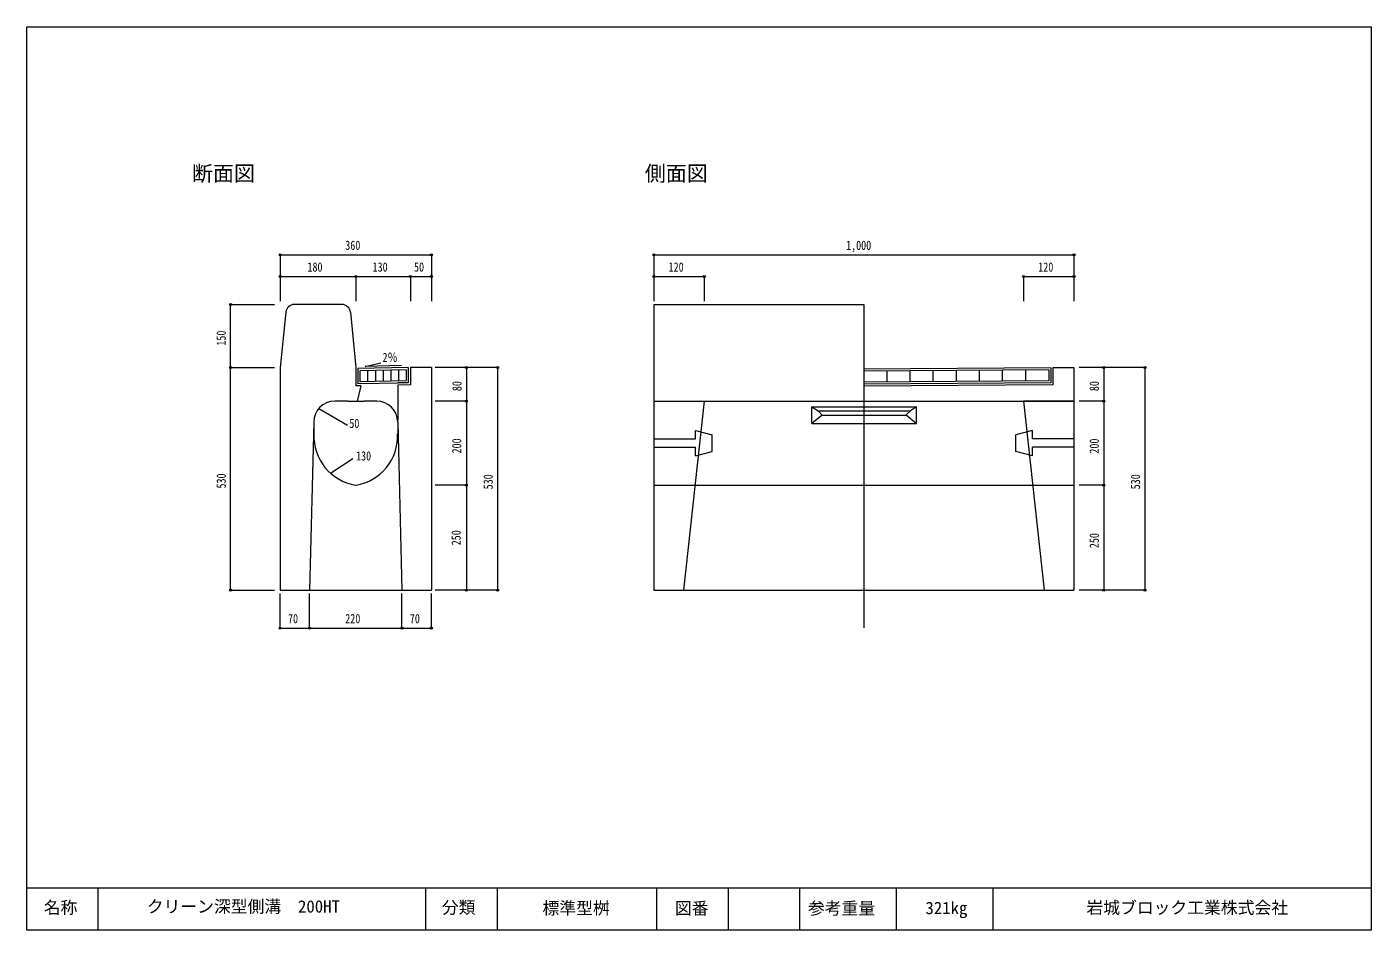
# Model space of a CAD drawing. Units: millimetres, scale not verified. Extents: x 212 to 3412, y 505 to 2655.
import ezdxf
from ezdxf.enums import TextEntityAlignment as Align

# ---------------------------------------------------------------- set-up
doc = ezdxf.new("R2010")
doc.units = ezdxf.units.MM
doc.header["$LTSCALE"] = 10
doc.header["$PDMODE"] = 32
doc.header["$PDSIZE"] = 5
doc.layers.add('ADD_LINE', color=7, linetype='Continuous', lineweight=18)
doc.layers.add('通り芯', color=7, linetype='Continuous', lineweight=18)
doc.styles.add('ＭＳ ゴシック', font='')
doc.styles.get('ＭＳ ゴシック').set_extended_font_data('MS Gothic')

msp = doc.modelspace()

# ---------------------------------------------------------------- linework, layer by layer
at = {"layer": 'ADD_LINE'}
for p, q in [((1704.87, 1763.68), (2704.87, 1763.68)), ((1704.87, 1563.68), (2704.87, 1563.68))]:
    msp.add_line(p, q, dxfattribs=at)
at = {"layer": '通り芯'}
for p, q in [((212.26, 504.52), (212.26, 2654.52)), ((212.26, 2654.52), (3412.26, 2654.52)), ((3412.26, 2654.52), (3412.26, 504.52)), ((815.13, 2112.12), (1175.13, 2112.12)), ((815.13, 2112.12), (815.13, 2001.71)), ((1175.13, 2112.12), (1175.13, 2001.71)), ((1704.87, 2112.12), (2704.87, 2112.12)), ((1704.87, 2112.12), (1704.87, 2001.71)), ((2704.87, 2112.12), (2704.87, 2001.71)), ((815.13, 2060.37), (995.13, 2060.37)), ((815.13, 2060.37), (815.13, 2001.71)), ((995.13, 2060.37), (995.13, 2001.71)), ((995.13, 2060.37), (1125.13, 2060.37)), ((1125.13, 2060.37), (1125.13, 2001.71)), ((1125.13, 2060.37), (1175.13, 2060.37)), ((1175.13, 2060.37), (1175.13, 2001.71)), ((1704.87, 2060.37), (1824.87, 2060.37)), ((1704.87, 2060.37), (1704.87, 2001.71)), ((1824.87, 2060.37), (1824.87, 2001.71)), ((2584.87, 2060.37), (2704.87, 2060.37)), ((2584.87, 2060.37), (2584.87, 2001.71)), ((2704.87, 2060.37), (2704.87, 2001.71)), ((697.35, 1843.68), (697.35, 1993.68)), ((697.35, 1993.68), (801.71, 1993.68)), ((962.43, 1993.68), (848.63, 1993.68)), ((1704.87, 1993.68), (2204.87, 1993.68)), ((1704.87, 1993.68), (1704.87, 1313.68)), ((2204.87, 1993.68), (2204.87, 1896.71)), ((828.73, 1975.67), (815.53, 1843.68)), ((982.33, 1975.67), (995.53, 1843.68)), ((2204.87, 1896.71), (2204.87, 1224.45)), ((1704.87, 1873.68), (1704.87, 1843.68)), ((2204.87, 1873.68), (2204.87, 1843.68)), ((697.35, 1313.68), (697.35, 1843.68)), ((697.35, 1843.68), (801.71, 1843.68)), ((815.13, 1843.68), (815.13, 1313.68)), ((995.13, 1843.68), (995.13, 1800.08)), ((1120.03, 1843.48), (1000.01, 1841.08)), ((1000.13, 1841.08), (1000.13, 1805.18)), ((1115.13, 1838.38), (1005.13, 1836.18)), ((1005.13, 1836.18), (1005.13, 1810.28)), ((1017.69, 1846.44), (1055.24, 1855.21)), ((1104.3, 1848.17), (1017.69, 1846.44)), ((1023.46, 1836.55), (1023.46, 1810.64)), ((1041.8, 1836.92), (1041.8, 1811.01)), ((1060.13, 1837.28), (1060.13, 1811.38)), ((1078.46, 1837.65), (1078.46, 1811.74)), ((1096.8, 1838.02), (1096.8, 1812.11)), ((1115.13, 1838.58), (1115.13, 1812.68)), ((1120.13, 1843.48), (1120.13, 1807.58)), ((1175.13, 1843.68), (1125.13, 1843.68)), ((1125.13, 1843.68), (1125.13, 1802.68)), ((1175.13, 1843.68), (1175.13, 1313.68)), ((1332.81, 1843.68), (1184.3, 1843.68)), ((1258.56, 1843.68), (1184.3, 1843.68)), ((1258.56, 1843.68), (1258.56, 1763.68)), ((1332.81, 1843.68), (1332.81, 1313.68)), ((2649.87, 1843.28), (2204.61, 1840.07)), ((2644.87, 1838.25), (2204.87, 1835.08)), ((2260.02, 1809.57), (2260.02, 1835.48)), ((2315.02, 1809.97), (2315.02, 1835.88)), ((2370.02, 1810.36), (2370.02, 1836.27)), ((2425.02, 1810.76), (2425.02, 1836.67)), ((2480.02, 1811.15), (2480.02, 1837.07)), ((2535.02, 1811.55), (2535.02, 1837.46)), ((2590.02, 1811.95), (2590.02, 1837.86)), ((2644.87, 1838.25), (2644.87, 1812.34)), ((2649.87, 1843.28), (2649.87, 1807.38)), ((2654.87, 1843.68), (2654.87, 1802.41)), ((2654.87, 1843.68), (2704.87, 1843.68)), ((2704.87, 1843.68), (2704.87, 1313.68)), ((2873.92, 1843.68), (2716.93, 1843.68)), ((2775.59, 1843.68), (2716.93, 1843.68)), ((2775.59, 1843.68), (2775.59, 1763.68)), ((2873.92, 1843.68), (2873.92, 1313.68)), ((1007.11, 1800.32), (995.13, 1800.08)), ((1007.11, 1800.32), (998.32, 1763.68)), ((1007.01, 1805.31), (1000.13, 1805.18)), ((1005.13, 1810.28), (1115.14, 1812.48)), ((1007.01, 1805.31), (1095.03, 1807.08)), ((1120.23, 1807.58), (1095.03, 1807.08)), ((1125.13, 1802.68), (1095.13, 1802.08)), ((1095.13, 1802.08), (1095.13, 1717.56)), ((2644.87, 1812.34), (2204.87, 1809.17)), ((2649.87, 1807.38), (2204.87, 1804.17)), ((2654.85, 1802.41), (2204.87, 1799.17)), ((975.13, 1763.68), (945.13, 1763.68)), ((975.13, 1763.68), (1015.13, 1763.68)), ((1045.13, 1763.68), (1015.13, 1763.68)), ((1258.56, 1763.68), (1184.3, 1763.68)), ((1258.56, 1763.68), (1258.56, 1563.56)), ((1704.87, 1763.68), (1824.87, 1763.68)), ((1824.87, 1763.68), (1775.52, 1313.68)), ((2704.87, 1763.68), (2584.87, 1763.68)), ((2584.87, 1763.68), (2634.22, 1313.68)), ((2775.59, 1763.68), (2716.93, 1763.68)), ((2775.59, 1763.68), (2775.59, 1563.68)), ((907.08, 1746.12), (975.84, 1706.5)), ((2080.98, 1750.25), (2330.38, 1750.25)), ((2080.98, 1710.34), (2080.98, 1750.25)), ((2080.99, 1750.22), (2095.88, 1740.29)), ((2105.67, 1730.36), (2080.99, 1710.37)), ((2095.88, 1740.29), (2105.67, 1730.36)), ((2095.91, 1740.27), (2315.24, 1740.27)), ((2105.74, 1730.3), (2304.9, 1730.3)), ((2315.44, 1740.41), (2305.32, 1730.7)), ((2305.32, 1730.7), (2329.91, 1710.34)), ((2330.13, 1750.25), (2315.44, 1740.41)), ((2330.38, 1710.34), (2330.38, 1750.25)), ((895.13, 1713.68), (885.13, 1313.68)), ((895.13, 1713.68), (895.13, 1686.33)), ((1095.13, 1713.68), (1095.13, 1686.33)), ((1095.13, 1713.68), (1105.13, 1313.68)), ((2080.98, 1710.34), (2330.38, 1710.34)), ((1704.87, 1673.66), (1803.58, 1673.66)), ((1803.54, 1693.79), (1843.49, 1683.56)), ((1803.58, 1673.66), (1803.58, 1693.78)), ((1843.49, 1643.61), (1843.49, 1683.56)), ((2606.2, 1693.79), (2566.25, 1683.56)), ((2566.25, 1643.61), (2566.25, 1683.56)), ((2606.15, 1673.66), (2606.15, 1693.78)), ((2704.87, 1673.66), (2606.15, 1673.66)), ((1704.87, 1653.71), (1803.58, 1653.71)), ((1803.58, 1633.82), (1803.58, 1653.71)), ((1803.58, 1633.82), (1843.45, 1643.6)), ((2606.15, 1633.82), (2566.29, 1643.6)), ((2704.87, 1653.71), (2606.15, 1653.71)), ((2606.15, 1633.82), (2606.15, 1653.71)), ((935.14, 1592.13), (988.37, 1627)), ((1258.56, 1563.56), (1184.3, 1563.56)), ((1258.56, 1563.56), (1258.56, 1313.68)), ((2775.59, 1563.68), (2716.93, 1563.68)), ((2775.59, 1563.68), (2775.59, 1313.68)), ((697.35, 1313.68), (801.71, 1313.68)), ((815.13, 1313.68), (1175.13, 1313.68)), ((1332.81, 1313.68), (1184.3, 1313.68)), ((1258.56, 1313.68), (1184.3, 1313.68)), ((1704.87, 1313.68), (2704.87, 1313.68)), ((2873.92, 1313.68), (2716.93, 1313.68)), ((2775.59, 1313.68), (2716.93, 1313.68)), ((815.13, 1223.44), (815.13, 1305.93)), ((885.13, 1223.44), (885.13, 1305.93)), ((1105.13, 1223.44), (1105.13, 1305.93)), ((1175.13, 1223.44), (1175.13, 1305.93)), ((815.13, 1223.44), (885.13, 1223.44)), ((885.13, 1223.44), (1105.13, 1223.44)), ((1105.13, 1223.44), (1175.13, 1223.44)), ((3412.26, 604.52), (212.26, 604.52)), ((382.26, 504.52), (382.26, 604.52)), ((1162.26, 504.52), (1162.26, 604.52)), ((1332.26, 504.52), (1332.26, 604.52)), ((1712.26, 504.52), (1712.26, 604.52)), ((1882.26, 504.52), (1882.26, 604.52)), ((2052.26, 504.52), (2052.26, 604.52)), ((2282.26, 504.52), (2282.26, 604.52)), ((2512.26, 504.52), (2512.26, 604.52)), ((3412.26, 504.52), (212.26, 504.52))]:
    msp.add_line(p, q, dxfattribs=at)
for centre, radius, start, end in [((848.63, 1973.68), 20, 90, 174.2894), ((962.43, 1973.68), 20, 5.71059, 90), ((945.13, 1713.68), 50, 90, 180), ((1045.13, 1713.68), 50, 0, 90), ((1014.31, 1680.9), 118.94, 177.46107, 260.59166), ((975.95, 1680.9), 118.94, 279.40831, 2.53889)]:
    msp.add_arc(centre, radius, start, end, dxfattribs=at)
for p in [(815.13, 2112.12), (1175.13, 2112.12), (1704.87, 2112.12), (2704.87, 2112.12), (815.13, 2060.37), (995.13, 2060.37), (1125.13, 2060.37), (1175.13, 2060.37), (1704.87, 2060.37), (1824.87, 2060.37), (2584.87, 2060.37), (2704.87, 2060.37), (697.35, 1993.68), (697.35, 1843.68), (1258.56, 1843.68), (1332.81, 1843.68), (2775.59, 1843.68), (2873.92, 1843.68), (1258.56, 1763.68), (2775.59, 1763.68), (1258.56, 1563.56), (2775.59, 1563.68), (697.35, 1313.68), (1258.56, 1313.68), (1332.81, 1313.68), (2775.59, 1313.68), (2873.92, 1313.68), (815.13, 1223.44), (885.13, 1223.44), (1105.13, 1223.44), (1175.13, 1223.44)]:
    msp.add_point(p, dxfattribs=at)

# ---------------------------------------------------------------- texts
at = {"layer": '通り芯', "style": 'ＭＳ ゴシック'}
for s, height, p in [('断面図', 36.66, (605.23, 2276.35)), ('側面図', 36.66, (1683.16, 2276.35)), ('名称', 29.33, (252.38, 535)), ('クリーン深型側溝\u3000200HT', 29.33, (497.62, 537.38)), ('分類', 29.33, (1200, 535)), ('標準型桝', 29.33, (1439.77, 533.41)), ('岩城ブロック工業株式会社', 29.33, (2734.45, 534.61)), ('図番', 29.33, (1754.8, 533.04)), ('参考重量', 29.33, (2071.49, 533.04)), ('321㎏', 29.33, (2351.3, 533.84))]:
    msp.add_text(s, height=height, dxfattribs=at).set_placement(p, align=Align.BOTTOM_LEFT)
at = {"layer": '通り芯', "style": 'ＭＳ ゴシック', "width": 0.8}
for s, p in [('360', (970.13, 2117.12)), ('1,000', (2162.37, 2117.12)), ('180', (880.13, 2065.37)), ('130', (1035.13, 2065.37)), ('50', (1133.88, 2065.37)), ('120', (1739.87, 2065.37)), ('120', (2619.87, 2065.37)), ('2％', (1058.84, 1850.16)), ('50', (979.84, 1693.16)), ('130', (995.85, 1615.8)), ('70', (833.88, 1228.44)), ('220', (970.13, 1228.44)), ('70', (1123.88, 1228.44))]:
    msp.add_text(s, height=21.99, dxfattribs=at).set_placement(p, align=Align.BOTTOM_LEFT)
for s, p in [('150', (692.35, 1895.68)), ('80', (1253.56, 1787.43)), ('80', (2770.59, 1787.43)), ('200', (1252.95, 1639.12)), ('200', (2770.59, 1638.68)), ('530', (692.35, 1555.68)), ('530', (1327.81, 1553.68)), ('530', (2868.92, 1553.68)), ('250', (1251.55, 1420.55)), ('250', (2770.59, 1413.68))]:
    msp.add_text(s, height=21.99, rotation=90, dxfattribs=at).set_placement(p, align=Align.BOTTOM_LEFT)

doc.saveas('drawing.dxf')
